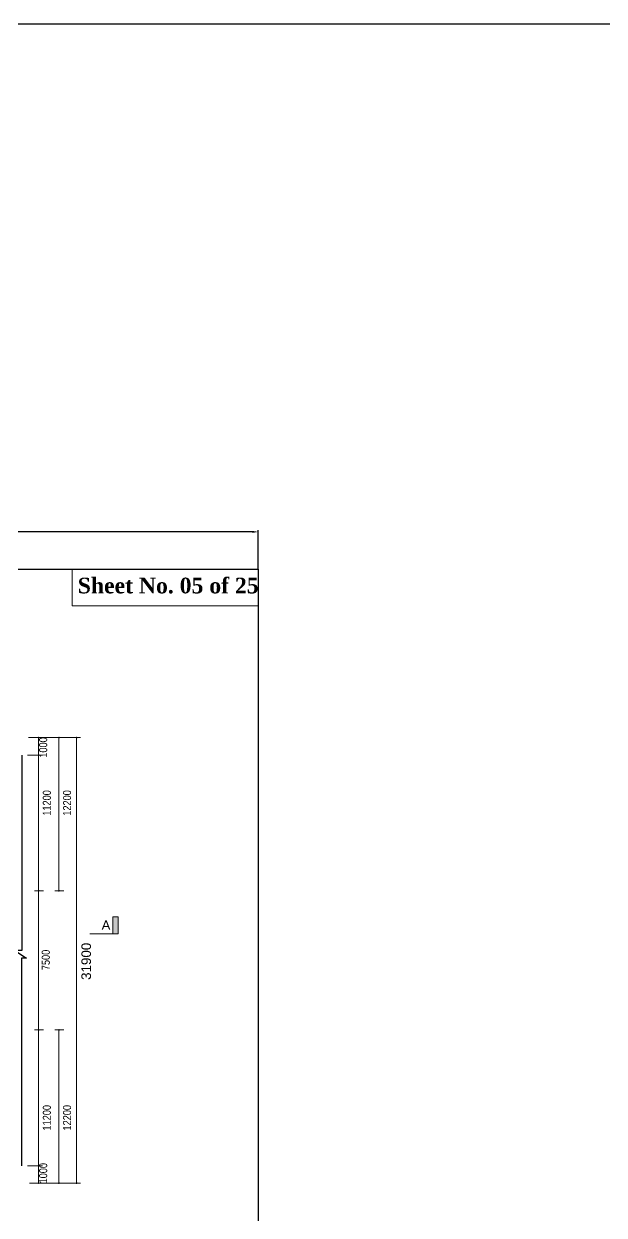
# Model space of a CAD drawing. Extents: x -358915 to 1258323, y -1667244 to -305611.
# Drawn here: x 221126 to 254482, y -1470152 to -1401691 of the extents above; entities that cross this region are included whole.
import ezdxf

# ---------------------------------------------------------------- set-up
doc = ezdxf.new("R2010")
doc.units = 0
doc.header["$LTSCALE"] = 300
doc.header["$MEASUREMENT"] = 0
doc.layers.get('0').update_dxf_attribs({"linetype": 'CONTINUOUS'})
doc.layers.get('DEFPOINTS').update_dxf_attribs({"linetype": 'CONTINUOUS'})
for name, color, linetype, lineweight in [('Dim', 7, 'CONTINUOUS', 9), ('Dimension', 8, 'CONTINUOUS', 18), ('line2', 3, 'CONTINUOUS', 30)]:
    doc.layers.add(name, color=color, linetype=linetype, lineweight=lineweight)
doc.layers.add('LINE', color=7, linetype='CONTINUOUS')
doc.styles.add('1-2', font='arial.ttf')
doc.styles.add('Arial', font='arial.ttf')
doc.styles.add('dimText', font='ARIALN.TTF')
doc.dimstyles.new('3', dxfattribs={"dimtxt": 225, "dimasz": 350, "dimexe": 100, "dimexo": 25, "dimgap": 9, "dimtad": 0, "dimdec": 0, "dimzin": 0, "dimdsep": 46, "dimtxsty": 'Standard', "dimcen": 0, "dimclrd": 5, "dimclre": 6, "dimclrt": 256, "dimadec": 0, "dimazin": 0, "dimtfac": 1, "dimtdec": 0, "dimtofl": 0, "dimtmove": 2, "dimatfit": 3, "dimfxl": 1, "dimtolj": 1, "dimtzin": 0, "dimarcsym": 0})
doc.dimstyles.new('dim_230', dxfattribs={"dimtxt": 460, "dimasz": 460, "dimexe": 230, "dimexo": 100, "dimgap": 100, "dimtad": 1, "dimdec": 0, "dimzin": 0, "dimdsep": 46, "dimtxsty": 'dimText', "dimcen": 0.09, "dimclrd": 256, "dimclre": 256, "dimclrt": 7, "dimadec": 0, "dimazin": 0, "dimtfac": 1, "dimtdec": 0, "dimtofl": 0, "dimtmove": 0, "dimatfit": 3, "dimfxl": 1, "dimtolj": 1, "dimtzin": 0, "dimlwd": -1, "dimlwe": -1, "dimarcsym": 0})

# ---------------------------------------------------------------- blocks, each defined once
blk = doc.blocks.new('_Dot')
at = {"color": 0, "linetype": 'ByBlock', "lineweight": -2}
blk.add_line((-0.5, 0), (-1, 0), dxfattribs=at)
at = {"color": 0, "linetype": 'ByBlock', "const_width": 0.5}
blk.add_lwpolyline([(-0.25, 0, 1), (0.25, 0, 1)], format="xyb", close=True, dxfattribs=at)
blk = doc.blocks.new('*D176')
at = {"layer": 'DEFPOINTS', "color": 0, "ltscale": 500, "transparency": 16777216}
for p in [(221298, -1442709, 0), (223142, -1451509), (223520, -1451509)]:
    blk.add_point(p, dxfattribs=at)
at = {"layer": 'Dim', "ltscale": 500, "transparency": 16777216}
for p, q in [((221398, -1442709), (223372, -1442709)), ((223142, -1442809), (223142, -1451409)), ((223420, -1451509), (222912, -1451509))]:
    blk.add_line(p, q, dxfattribs=at)
at = {"layer": 'Dim', "ltscale": 500, "transparency": 16777216, "xscale": 100, "yscale": 100, "zscale": 100}
for p, rotation in [((223142, -1442709), 90), ((223142, -1451509), 270)]:
    blk.add_blockref('_Dot', p, dxfattribs=dict(at, rotation=rotation))
at = {"layer": 'Dim', "color": 7, "ltscale": 500, "transparency": 16777216, "insert": (223614, -1446464), "char_height": 460, "attachment_point": 5, "rotation": 90, "style": 'dimText'}
blk.add_mtext('\\A1;12200', dxfattribs=at)
blk = doc.blocks.new('*D177')
at = {"layer": 'DEFPOINTS', "color": 0, "ltscale": 500, "transparency": 16777216}
for p in [(222357, -1451509), (221979, -1459509), (222357, -1459509)]:
    blk.add_point(p, dxfattribs=at)
at = {"layer": 'Dim', "ltscale": 500, "transparency": 16777216}
for p, q in [((222257, -1451509), (221749, -1451509)), ((221979, -1451609), (221979, -1459409)), ((222257, -1459509), (221749, -1459509))]:
    blk.add_line(p, q, dxfattribs=at)
at = {"layer": 'Dim', "ltscale": 500, "transparency": 16777216, "xscale": 100, "yscale": 100, "zscale": 100}
for p, rotation in [((221979, -1451509), 90), ((221979, -1459509), 270)]:
    blk.add_blockref('_Dot', p, dxfattribs=dict(at, rotation=rotation))
at = {"layer": 'Dim', "color": 7, "ltscale": 500, "transparency": 16777216, "insert": (222390, -1455486), "char_height": 460, "attachment_point": 5, "rotation": 90, "style": 'dimText'}
blk.add_mtext('\\A1;7500', dxfattribs=at)
blk = doc.blocks.new('*D178')
at = {"layer": 'DEFPOINTS', "color": 0, "ltscale": 500, "transparency": 16777216}
for p in [(221749, -1442709, 0), (224157, -1442709), (221545, -1468309)]:
    blk.add_point(p, dxfattribs=at)
at = {"layer": 'Dim', "ltscale": 500, "transparency": 16777216}
for p, q in [((221849, -1442709), (224387, -1442709)), ((224157, -1468209), (224157, -1442809)), ((221645, -1468309), (224387, -1468309))]:
    blk.add_line(p, q, dxfattribs=at)
at = {"layer": 'Dim', "ltscale": 500, "transparency": 16777216, "xscale": 100, "yscale": 100, "zscale": 100}
for p, rotation in [((224157, -1442709), 90), ((224157, -1468309), 270)]:
    blk.add_blockref('_Dot', p, dxfattribs=dict(at, rotation=rotation))
at = {"layer": 'Dim', "color": 7, "ltscale": 500, "transparency": 16777216, "insert": (224714, -1455565), "char_height": 550, "attachment_point": 5, "rotation": 90, "style": 'Arial'}
blk.add_mtext('\\A1;31900', dxfattribs=at)
blk = doc.blocks.new('*D179')
at = {"layer": 'DEFPOINTS', "color": 0, "ltscale": 500, "transparency": 16777216}
for p in [(222252, -1442709), (221979, -1443709), (222252, -1443709)]:
    blk.add_point(p, dxfattribs=at)
at = {"layer": 'Dim', "ltscale": 500, "transparency": 16777216}
for p, q in [((222152, -1442709), (221749, -1442709)), ((221979, -1442809), (221979, -1443609)), ((222152, -1443709), (221749, -1443709))]:
    blk.add_line(p, q, dxfattribs=at)
at = {"layer": 'Dim', "ltscale": 500, "transparency": 16777216, "xscale": 100, "yscale": 100, "zscale": 100}
for p, rotation in [((221979, -1442709), 90), ((221979, -1443709), 270)]:
    blk.add_blockref('_Dot', p, dxfattribs=dict(at, rotation=rotation))
at = {"layer": 'Dim', "color": 7, "ltscale": 500, "transparency": 16777216, "insert": (222241, -1443276), "char_height": 460, "attachment_point": 5, "rotation": 90, "style": 'dimText'}
blk.add_mtext('\\A1;1000', dxfattribs=at)
blk = doc.blocks.new('T')
at = {"layer": 'Dim'}
h = blk.add_hatch(color=6, dxfattribs=at)
h.dxf.hatch_style = 1
h.paths.add_polyline_path([(-137, 0), (157, 0), (157, 975), (-137, 975)])
at = {"layer": 'Dimension', "color": 0, "lineweight": 13, "ltscale": 2}
for p, q in [((-137, 0), (-137, 975)), ((-137, 975), (157, 975)), ((157, 975), (157, 0)), ((1481, 0), (-137, 0))]:
    blk.add_line(p, q, dxfattribs=at)
blk = doc.blocks.new('*D212')
at = {"layer": 'DEFPOINTS', "color": 0, "ltscale": 500, "transparency": 16777216}
for p in [(221236, -1443709, 0), (221979, -1451509), (222357, -1451509)]:
    blk.add_point(p, dxfattribs=at)
at = {"layer": 'Dim', "ltscale": 500, "transparency": 16777216}
for p, q in [((221336, -1443709), (222209, -1443709)), ((221979, -1443809), (221979, -1451409)), ((222257, -1451509), (221749, -1451509))]:
    blk.add_line(p, q, dxfattribs=at)
at = {"layer": 'Dim', "ltscale": 500, "transparency": 16777216, "xscale": 100, "yscale": 100, "zscale": 100}
for p, rotation in [((221979, -1443709), 90), ((221979, -1451509), 270)]:
    blk.add_blockref('_Dot', p, dxfattribs=dict(at, rotation=rotation))
at = {"layer": 'Dim', "color": 7, "ltscale": 500, "transparency": 16777216, "insert": (222451, -1446464), "char_height": 460, "attachment_point": 5, "rotation": 90, "style": 'dimText'}
blk.add_mtext('\\A1;11200', dxfattribs=at)
blk = doc.blocks.new('*D213')
at = {"layer": 'DEFPOINTS', "color": 0, "ltscale": 500, "transparency": 16777216}
for p in [(223142, -1459509), (223520, -1459509), (221357, -1468309, 0)]:
    blk.add_point(p, dxfattribs=at)
at = {"layer": 'Dim', "ltscale": 500, "transparency": 16777216}
for p, q in [((223420, -1459509), (222912, -1459509)), ((223142, -1468209), (223142, -1459609)), ((221457, -1468309), (223372, -1468309))]:
    blk.add_line(p, q, dxfattribs=at)
at = {"layer": 'Dim', "ltscale": 500, "transparency": 16777216, "xscale": 100, "yscale": 100, "zscale": 100}
for p, rotation in [((223142, -1459509), 90), ((223142, -1468309), 270)]:
    blk.add_blockref('_Dot', p, dxfattribs=dict(at, rotation=rotation))
at = {"layer": 'Dim', "color": 7, "ltscale": 500, "transparency": 16777216, "insert": (223614, -1464554), "char_height": 460, "attachment_point": 5, "rotation": 90, "style": 'dimText'}
blk.add_mtext('\\A1;12200', dxfattribs=at)
blk = doc.blocks.new('*D214')
at = {"layer": 'DEFPOINTS', "color": 0, "ltscale": 500, "transparency": 16777216}
for p in [(221979, -1467309), (222252, -1467309), (221357, -1468309)]:
    blk.add_point(p, dxfattribs=at)
at = {"layer": 'Dim', "ltscale": 500, "transparency": 16777216}
for p, q in [((222152, -1467309), (221749, -1467309)), ((221979, -1468209), (221979, -1467409)), ((221457, -1468309), (222209, -1468309))]:
    blk.add_line(p, q, dxfattribs=at)
at = {"layer": 'Dim', "ltscale": 500, "transparency": 16777216, "xscale": 100, "yscale": 100, "zscale": 100}
for p, rotation in [((221979, -1467309), 90), ((221979, -1468309), 270)]:
    blk.add_blockref('_Dot', p, dxfattribs=dict(at, rotation=rotation))
at = {"layer": 'Dim', "color": 7, "ltscale": 500, "transparency": 16777216, "insert": (222241, -1467742), "char_height": 460, "attachment_point": 5, "rotation": 90, "style": 'dimText'}
blk.add_mtext('\\A1;1000', dxfattribs=at)
blk = doc.blocks.new('*D215')
at = {"layer": 'DEFPOINTS', "color": 0, "ltscale": 500, "transparency": 16777216}
for p in [(221979, -1459509), (222357, -1459509), (221236, -1467309, 0)]:
    blk.add_point(p, dxfattribs=at)
at = {"layer": 'Dim', "ltscale": 500, "transparency": 16777216}
for p, q in [((222257, -1459509), (221749, -1459509)), ((221979, -1467209), (221979, -1459609)), ((221336, -1467309), (222209, -1467309))]:
    blk.add_line(p, q, dxfattribs=at)
at = {"layer": 'Dim', "ltscale": 500, "transparency": 16777216, "xscale": 100, "yscale": 100, "zscale": 100}
for p, rotation in [((221979, -1459509), 90), ((221979, -1467309), 270)]:
    blk.add_blockref('_Dot', p, dxfattribs=dict(at, rotation=rotation))
at = {"layer": 'Dim', "color": 7, "ltscale": 500, "transparency": 16777216, "insert": (222451, -1464554), "char_height": 460, "attachment_point": 5, "rotation": 90, "style": 'dimText'}
blk.add_mtext('\\A1;11200', dxfattribs=at)
blk = doc.blocks.new('*D1496')
at = {"layer": 'DEFPOINTS', "color": 0, "ltscale": 0.5, "transparency": 16777216}
for p in [(234603, -1430887), (124786, -1433031), (234603, -1433031)]:
    blk.add_point(p, dxfattribs=at)
at = {"layer": 'LINE', "color": 6, "lineweight": -2, "ltscale": 0.5, "transparency": 16777216}
for p, q in [((124786, -1433006), (124786, -1430787)), ((234603, -1433006), (234603, -1430787))]:
    blk.add_line(p, q, dxfattribs=at)
at = {"layer": 'LINE', "color": 5, "lineweight": -2, "ltscale": 0.5, "transparency": 16777216}
for p, q in [((125136, -1430887), (179141, -1430887)), ((234253, -1430887), (180247, -1430887))]:
    blk.add_line(p, q, dxfattribs=at)
at = {"layer": 'LINE', "color": 5, "ltscale": 0.5, "transparency": 16777216}
for points in [[(125136, -1430829), (125136, -1430945), (124786, -1430887)], [(234253, -1430829), (234253, -1430945), (234603, -1430887)]]:
    blk.add_solid(points, dxfattribs=at)
at = {"layer": 'LINE', "ltscale": 0.5, "transparency": 16777216, "insert": (179694, -1430887), "char_height": 225, "attachment_point": 5}
blk.add_mtext('\\A1;109817', dxfattribs=at)

msp = doc.modelspace()

# ---------------------------------------------------------------- linework, layer by layer
at = {"layer": 'LINE', "color": 3, "ltscale": 0.5}
msp.add_lwpolyline([(-358915.3, -1401691), (1178498.8, -1401691), (1178498.8, -1585492.7), (-358915.3, -1585492.7)], close=True, dxfattribs=at)
at = {"layer": 'LINE'}
msp.add_lwpolyline([(234602.6, -1510687.4), (124785.7, -1510687.4), (124785.7, -1433031.1), (234602.6, -1433031.1)], close=True, dxfattribs=at)
at = {"layer": 'LINE', "lineweight": 9}
msp.add_lwpolyline([(234602.6, -1433031.1), (223902, -1433031.1), (223902, -1435130.2), (234602.6, -1435130.2)], close=True, dxfattribs=at)
at = {"layer": 'LINE'}
msp.add_lwpolyline([(221014.5, -1443709.1), (221014.5, -1454947.2), (220618.4, -1454945.3), (221272.8, -1455384.7), (220986.4, -1455388.5), (220986.4, -1467309.1)], dxfattribs=at)

# ---------------------------------------------------------------- block references
at = {"layer": 'line2', "color": 1, "xscale": -1}
msp.add_blockref('T', (226405.2, -1453978.4), dxfattribs=at)

# ---------------------------------------------------------------- texts
at = {"layer": 'Dimension', "color": 0, "lineweight": 13, "ltscale": 2, "insert": (225848.8, -1453483), "char_height": 540, "attachment_point": 5, "style": '1-2'}
msp.add_mtext('A', dxfattribs=at)
at = {"layer": 'LINE', "color": 7, "lineweight": 9, "insert": (224224.5, -1433519), "char_height": 901.168, "width": 32369.648, "attachment_point": 1}
msp.add_mtext('{\\fTimes New Roman|b1|i0|c0|p18;Sheet No. 05 of 25}', dxfattribs=at)

# ---------------------------------------------------------------- dimensions: what is measured, and where the dimension line sits
at = {"layer": 'Dim', "ltscale": 500}
for base, p1, p2, angle, text, override, picture, middle in [((223141.7, -1451509.1, 0), (221298.5, -1442709.1), (223520.2, -1451509.1, 0), 90, '12200', {"dimasz": 100, "dimblk1": 'Dot', "dimblk2": 'Dot', "dimsah": 1, "dimtmove": 2}, '*D176', (223613.8, -1446464.5, 0)), ((224157, -1442709.1, 0), (221545.2, -1468309.1, 0), (221748.8, -1442709.1), 90, '31900', {"dimtxt": 550, "dimasz": 100, "dimtxsty": 'Arial', "dimblk1": 'Dot', "dimblk2": 'Dot', "dimsah": 1, "dimtmove": 2}, '*D178', (224713.6, -1455565.5, 0)), ((221978.8, -1451509.1, 0), (221235.9, -1443709.1), (222357.3, -1451509.1, 0), 90, '11200', {"dimasz": 100, "dimblk1": 'Dot', "dimblk2": 'Dot', "dimsah": 1, "dimtmove": 2}, '*D212', (222451, -1446464.5, 0)), ((221978.8, -1459509.1, 0), (222357.3, -1451509.1, 0), (222357.3, -1459509.1, 0), 90, '7500', {"dimasz": 100, "dimblk1": 'Dot', "dimblk2": 'Dot', "dimsah": 1, "dimtmove": 2}, '*D177', (222390.1, -1455485.9, 0)), ((221978.8, -1459509.1, 0), (221235.9, -1467309.1), (222357.3, -1459509.1, 0), 270, '11200', {"dimasz": 100, "dimblk1": 'Dot', "dimblk2": 'Dot', "dimsah": 1, "dimtmove": 2}, '*D215', (222451, -1464553.7, 0)), ((223141.7, -1459509.1, 0), (221357.1, -1468309.1), (223520.2, -1459509.1, 0), 270, '12200', {"dimasz": 100, "dimblk1": 'Dot', "dimblk2": 'Dot', "dimsah": 1, "dimtmove": 2}, '*D213', (223613.8, -1464553.7, 0))]:
    dim = msp.add_linear_dim(base=base, p1=p1, p2=p2, angle=angle, text=text, dimstyle='dim_230', override=override, dxfattribs=at)
    dim.commit()
    dim.dimension.update_dxf_attribs({"geometry": picture, "text_midpoint": middle, "dimtype": 160})
for base, p1, p2, angle, picture, middle in [((221978.8, -1443709.1), (222252.4, -1442709.1), (222252.4, -1443709.1), 90, '*D179', (222241.3, -1443276)), ((221978.8, -1467309.1), (221357.1, -1468309.1), (222252.4, -1467309.1), 270, '*D214', (222241.3, -1467742.1))]:
    dim = msp.add_linear_dim(base=base, p1=p1, p2=p2, angle=angle, dimstyle='dim_230', override={"dimasz": 100, "dimblk1": 'Dot', "dimblk2": 'Dot', "dimsah": 1, "dimtmove": 2}, dxfattribs=at)
    dim.commit()
    dim.dimension.update_dxf_attribs({"geometry": picture, "text_midpoint": middle, "dimtype": 160})
at = {"layer": 'LINE', "color": 3, "ltscale": 0.5}
dim = msp.add_linear_dim(base=(234602.6, -1430886.9), p1=(124785.7, -1433031.1), p2=(234602.6, -1433031.1), dimstyle='3', override={"dimfxl": 700}, dxfattribs=at)
dim.commit()
dim.dimension.update_dxf_attribs({"geometry": '*D1496', "text_midpoint": (179694.1, -1430886.9)})

doc.saveas('drawing.dxf')
